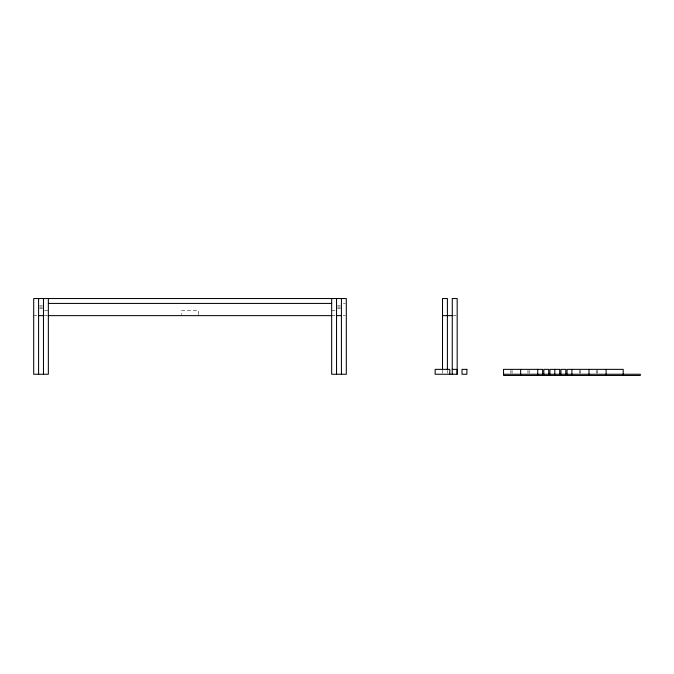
<?xml version="1.0" encoding="UTF-8"?>
<svg xmlns="http://www.w3.org/2000/svg" width="674" height="674" viewBox="0 0 674 674"><rect width="100%" height="100%" fill="white"/><g stroke="black" fill="none" stroke-linecap="round" stroke-linejoin="round"><path stroke-width="0.51" stroke-dasharray="3.37 2.53" d="M343.378 303.418L345.332 303.418M39.564 305.861L42.496 305.861M337.514 305.861L340.446 305.861M39.564 307.083L42.496 307.083M337.514 307.083L340.446 307.083M39.564 308.304L42.496 308.304M337.514 308.304L340.446 308.304M44.442 310.748L48.351 310.748M331.659 310.748L335.559 310.748M33.7 315.634L36.859 315.634M44.223 315.634L48.351 315.634M331.659 315.634L335.787 315.634M343.15 315.634L345.332 315.634M453.265 315.634L456.197 315.634M597.56 370.338L597.56 373.27M596.338 370.338L596.338 373.27M580.466 370.338L580.466 373.27M579.244 370.338L579.244 373.27M529.174 370.338L529.174 373.27M527.953 370.338L527.953 373.27M512.08 370.338L512.08 373.27M510.858 370.338L510.858 373.27M447.401 371.088L447.401 373.194M442.515 371.088L442.515 373.194M198.552 314.657L198.552 310.748L181.458 310.748L181.458 314.657"/><path stroke-width="1.01" d="M48.351 303.418L331.659 303.418M38.587 315.634L43.473 315.634M48.435 315.634L331.574 315.634M336.537 315.634L341.423 315.634M442.515 315.634L452.288 315.634M452.237 369.36L457.124 369.36L457.124 374.247L435.143 374.247L435.143 369.36L449.794 369.36L449.794 374.247M503.537 374.247L640.3 374.247L640.3 375.469L503.537 375.469L503.537 369.36L542.612 369.36L542.612 374.247M623.206 375.469L623.206 369.36L567.036 369.36L567.036 374.247M606.111 369.36L606.111 375.469M589.009 369.36L589.009 375.469M571.914 369.36L571.914 375.469M565.815 374.247L565.815 369.36L560.928 369.36L560.928 374.247M559.706 374.247L559.706 369.36L549.933 369.36L549.933 374.247M554.82 369.36L554.82 375.469M548.712 374.247L548.712 369.36L543.834 369.36L543.834 374.247M537.726 369.36L537.726 375.469M520.631 369.36L520.631 375.469M457.174 374.247L457.174 298.531L452.288 298.531L452.237 374.247M447.401 315.356L447.401 298.531L442.515 298.531L442.515 370.06M447.401 315.634L447.401 370.06M341.423 298.531L341.423 374.247M336.537 298.531L336.537 374.247M331.659 298.531L331.659 374.247L346.31 374.247L346.31 298.531L33.7 298.531L33.7 374.247L48.351 374.247L48.351 298.531M43.473 298.531L43.473 374.247M38.587 298.531L38.587 374.247M466.888 369.36L462.002 369.36L462.002 374.247L466.888 374.247L466.888 369.36"/></g></svg>
